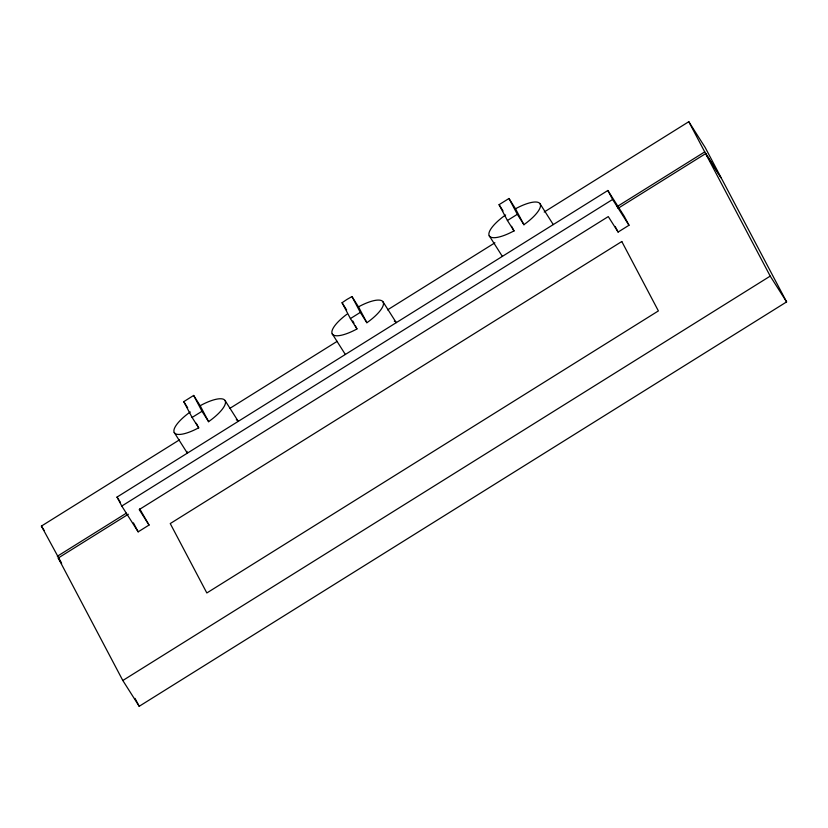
<?xml version="1.0" encoding="UTF-8"?>
<svg xmlns="http://www.w3.org/2000/svg" width="828" height="828" viewBox="0 0 828 828"><rect width="100%" height="100%" fill="white"/><g stroke="black" fill="none" stroke-linecap="round" stroke-linejoin="round"><path stroke-width="1.24" d="M345.338 354.456L332.225 333.829A30.025 9.149 -32.4 0 0 355.233 329.886L356.961 328.892L350.41 318.583L342.067 302.748L346.86 299.488L351.972 296.569L360.315 312.394L366.866 322.713L368.419 321.647A30.025 9.149 -32.4 0 0 383.147 302.023L396.26 322.651A30.025 9.149 -32.4 0 0 394.283 321.098M186.993 451.488A30.025 9.149 -32.4 0 0 187.345 453.144L174.242 432.506A30.025 9.149 -32.4 0 0 197.25 428.562L198.648 427.765L192.096 417.457L183.764 401.652L193.648 395.442L200.2 405.761L202.156 404.644A30.025 9.149 -32.4 0 1 225.164 400.7L238.267 421.338A30.025 9.149 -32.4 0 0 236.29 419.775M190.316 411.971L188.981 412.882A30.025 9.149 -32.4 0 0 174.242 432.506M502.348 256.39L489.234 235.752A30.025 9.149 -32.4 0 0 512.242 231.809L513.971 230.826L507.419 220.507L499.077 204.682L508.982 198.492L515.534 208.811L517.158 207.89A30.025 9.149 -32.4 0 1 540.156 203.947L553.27 224.585M193.648 395.442L202.001 411.288L192.096 417.457M505.629 214.99L503.973 216.118A30.025 9.149 -32.4 0 0 489.234 235.752M508.982 198.492L517.324 214.317L507.419 220.507M360.315 312.394L350.41 318.583M60.734 561.653L41.4 526.091L179.428 439.875M229.811 408.401L337.172 341.343M387.556 309.869L494.916 242.811M544.203 212.02L688.803 121.706L705.187 147.498L721.105 177.689L704.721 151.897L688.803 121.706M117.038 497.069L607.866 190.481L624.25 216.274L628.99 225.257L618.112 232.057L608.28 216.584L139.207 509.582L149.04 525.055L138.162 531.845L121.778 506.053L117.038 497.069L120.453 502.441M121.778 506.053L612.606 199.465L607.866 190.481M57.318 556.281L126.332 513.174M617.088 206.627L704.721 151.897M617.998 208.366L705.632 153.625L722.016 179.417L786.6 301.909L139.197 706.294L122.813 680.502L58.229 558.02L128.34 514.229M122.813 680.502L770.216 276.117L705.632 153.625M351.972 296.569L358.524 306.888L360.149 305.967A30.025 9.149 -32.4 0 1 383.147 302.023M770.216 276.117L786.6 301.909M612.606 199.465L628.99 225.257M517.324 214.317L523.876 224.636L525.428 223.581A30.025 9.149 -32.4 0 0 540.156 203.947M499.077 204.682L503.01 210.871M342.067 302.748L346.653 309.972M202.001 411.288L208.563 421.607L210.426 420.334A30.025 9.149 -32.4 0 0 225.164 400.7M183.764 401.652L187.697 407.842M139.715 508.847L149.04 525.055M41.4 526.091L44.132 530.386M58.229 558.02L61.645 563.392M615.152 226.437L618.112 232.057M515.42 208.604L523.989 224.843M511.59 226.303L514.084 231.033M358.524 306.888L366.866 322.713M352.79 320.985L353.991 323.241M355.181 325.507L356.961 328.892M200.097 405.565L208.666 421.804M196.267 423.253L198.761 427.993M133.422 522.861L138.162 531.845M135.005 698.356L139.197 706.294M332.225 333.829A30.025 9.149 -32.4 0 1 346.963 314.195M621.797 241.517L170.247 523.565L206.834 592.962L658.384 310.914L621.797 241.517"/></g></svg>
